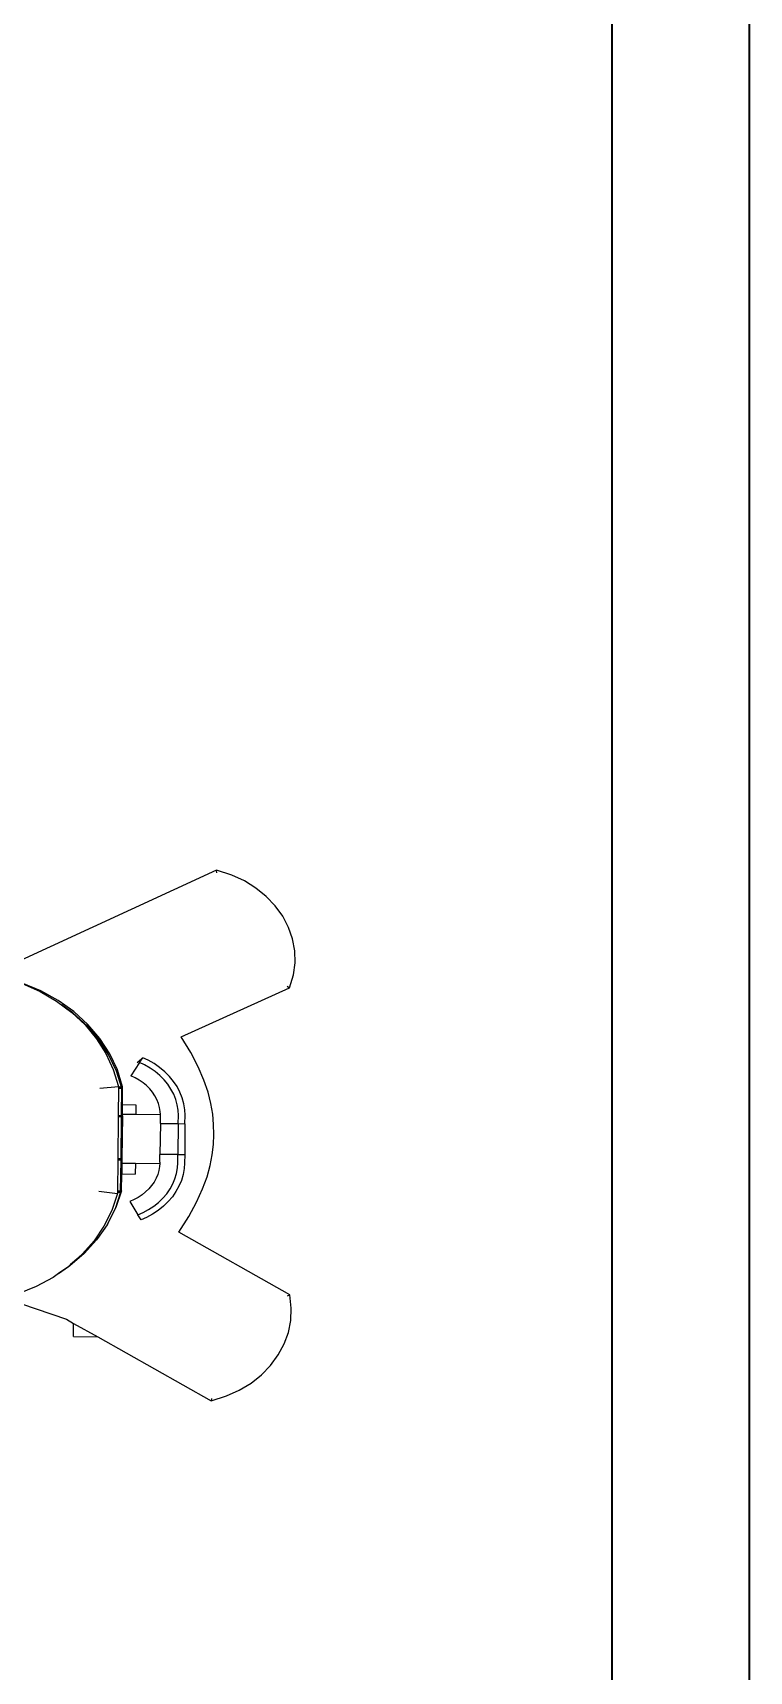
# Model space of a CAD drawing. Extents: x 3485972 to 3601240, y -673889 to -591207.
# Drawn here: x 3500626 to 3501226, y -608272 to -606902 of the extents above; entities that cross this region are included whole.
import ezdxf

# ---------------------------------------------------------------- set-up
doc = ezdxf.new("R2010")
doc.units = 0
doc.header["$LTSCALE"] = 6
doc.header["$MEASUREMENT"] = 0
doc.layers.add('medical equipment', color=4, linetype='CONTINUOUS')
doc.layers.add('WALL', color=8, linetype='CONTINUOUS', lineweight=35)

msp = doc.modelspace()

# ---------------------------------------------------------------- linework, layer by layer
at = {"layer": 'medical equipment'}
for p, q in [((3500780, -607602.2), (3500605.1, -607682.8)), ((3500792.7, -607606.3), (3500780, -607602.2)), ((3500780.2, -607604.4), (3500780, -607602.2)), ((3500803.2, -607611.2), (3500792.7, -607606.3)), ((3500812.9, -607617.2), (3500803.2, -607611.2)), ((3500821.6, -607624.2), (3500812.9, -607617.2)), ((3500829.1, -607632.1), (3500821.6, -607624.2)), ((3500835.4, -607640.7), (3500829.1, -607632.1)), ((3500840.2, -607650), (3500835.4, -607640.7)), ((3500843.6, -607659.6), (3500840.2, -607650)), ((3500845.4, -607669.6), (3500843.6, -607659.6)), ((3500845.7, -607679.7), (3500845.4, -607669.6)), ((3500844.3, -607689.7), (3500845.7, -607679.7)), ((3500632.8, -607703.1), (3500617.3, -607696.7)), ((3500617.3, -607697), (3500632.2, -607703.6)), ((3500841.1, -607700.6), (3500844.3, -607689.7)), ((3500632.2, -607703.6), (3500646.1, -607711.7)), ((3500647.3, -607711.1), (3500632.8, -607703.1)), ((3500646.1, -607711.7), (3500658.7, -607721.1)), ((3500660.5, -607720.5), (3500647.3, -607711.1)), ((3500750.4, -607741.5), (3500841.1, -607700.6)), ((3500839.1, -607699.3), (3500841.1, -607700.6)), ((3500659.8, -607721.6), (3500650.4, -607714.9)), ((3500658.7, -607721.1), (3500669.9, -607731.6)), ((3500671.6, -607732.3), (3500659.8, -607721.6)), ((3500672.3, -607731.2), (3500660.5, -607720.5)), ((3500669.9, -607731.6), (3500679.5, -607743.2)), ((3500681.6, -607744.1), (3500671.6, -607732.3)), ((3500682.4, -607743), (3500672.3, -607731.2)), ((3500679.5, -607743.2), (3500687.4, -607755.6)), ((3500689.9, -607756.9), (3500681.6, -607744.1)), ((3500690.6, -607755.8), (3500682.4, -607743)), ((3500687.4, -607755.6), (3500693.5, -607768.8)), ((3500696.3, -607770.4), (3500689.9, -607756.9)), ((3500697, -607769.3), (3500690.6, -607755.8)), ((3500715.5, -607763.1), (3500708.3, -607774.1)), ((3500717.5, -607760.1), (3500713.4, -607763.4)), ((3500715.5, -607763.1), (3500718.2, -607759)), ((3500719.7, -607765.1), (3500715.5, -607763.1)), ((3500722.6, -607761.1), (3500718.2, -607759)), ((3500724.3, -607767.7), (3500719.7, -607765.1)), ((3500727.7, -607763.9), (3500722.6, -607761.1)), ((3500732.3, -607767.1), (3500727.7, -607763.9)), ((3500693.5, -607768.8), (3500697.9, -607783.1)), ((3500700.6, -607784.4), (3500696.3, -607770.4)), ((3500701.3, -607783.3), (3500697, -607769.3)), ((3500711.9, -607775.8), (3500708.3, -607774.1)), ((3500715.3, -607777.7), (3500711.9, -607775.8)), ((3500718.5, -607779.9), (3500715.3, -607777.7)), ((3500721.4, -607782.3), (3500718.5, -607779.9)), ((3500728.6, -607770.6), (3500724.3, -607767.7)), ((3500732.5, -607773.9), (3500728.6, -607770.6)), ((3500736.6, -607770.7), (3500732.3, -607767.1)), ((3500736, -607777.4), (3500732.5, -607773.9)), ((3500739.2, -607781.2), (3500736, -607777.4)), ((3500740.5, -607774.6), (3500736.6, -607770.7)), ((3500743.9, -607778.8), (3500740.5, -607774.6)), ((3500746.9, -607783.2), (3500743.9, -607778.8)), ((3500682.3, -607784.6), (3500697.9, -607783.1)), ((3500697.9, -607784.4), (3500697.6, -607807.6)), ((3500697.7, -607783.3), (3500697.9, -607783.3)), ((3500697.7, -607784.4), (3500697.9, -607784.4)), ((3500697.9, -607783.1), (3500697.9, -607783.3)), ((3500697.9, -607783.3), (3500701.3, -607783.3)), ((3500697.9, -607783.3), (3500697.9, -607784.4)), ((3500697.9, -607784.4), (3500700.6, -607784.4)), ((3500700.4, -607807.6), (3500700.6, -607784.4)), ((3500701.2, -607798.2), (3500701.3, -607783.3)), ((3500724.1, -607785), (3500721.4, -607782.3)), ((3500726.4, -607787.8), (3500724.1, -607785)), ((3500728.4, -607790.8), (3500726.4, -607787.8)), ((3500730, -607794), (3500728.4, -607790.8)), ((3500731.3, -607797.2), (3500730, -607794)), ((3500741.8, -607785.3), (3500739.2, -607781.2)), ((3500744.1, -607789.5), (3500741.8, -607785.3)), ((3500745.8, -607793.9), (3500744.1, -607789.5)), ((3500747, -607798.4), (3500745.8, -607793.9)), ((3500749.3, -607787.8), (3500746.9, -607783.2)), ((3500751.2, -607792.6), (3500749.3, -607787.8)), ((3500752.6, -607797.6), (3500751.2, -607792.6)), ((3500697.6, -607807.6), (3500697.5, -607807.6)), ((3500700.4, -607807.6), (3500697.6, -607807.6)), ((3500697.6, -607807.6), (3500697.6, -607808.6)), ((3500700.4, -607808.7), (3500700.4, -607807.6)), ((3500701.1, -607807.6), (3500700.4, -607807.6)), ((3500701.1, -607807.6), (3500700.7, -607843.7)), ((3500701.1, -607806.1), (3500701.2, -607798.2)), ((3500701.1, -607806.1), (3500712.4, -607806.2)), ((3500701.1, -607807.6), (3500701.1, -607806.1)), ((3500701.2, -607798.2), (3500712.4, -607798.3)), ((3500712.4, -607798.3), (3500712.4, -607806.2)), ((3500712.4, -607806.2), (3500732.9, -607806.4)), ((3500732.3, -607800.6), (3500731.3, -607797.2)), ((3500732.8, -607804), (3500732.3, -607800.6)), ((3500732.9, -607806.4), (3500732.8, -607804)), ((3500733, -607807.4), (3500732.9, -607806.4)), ((3500732.9, -607814), (3500733, -607807.4)), ((3500747.8, -607803), (3500747, -607798.4)), ((3500748, -607807.3), (3500747.8, -607803)), ((3500747.9, -607814.1), (3500748, -607807.3)), ((3500753.4, -607802.6), (3500752.6, -607797.6)), ((3500753.6, -607807.2), (3500753.4, -607802.6)), ((3500753.5, -607814.2), (3500753.6, -607807.2)), ((3500697.6, -607808.6), (3500697.3, -607843.6)), ((3500697.6, -607808.6), (3500697.5, -607808.6)), ((3500700.4, -607808.7), (3500697.6, -607808.6)), ((3500700, -607843.7), (3500700.4, -607808.7)), ((3500732.9, -607814), (3500732.6, -607839.9)), ((3500732.9, -607814), (3500747.9, -607814.1)), ((3500747.9, -607814.1), (3500747.6, -607840)), ((3500747.9, -607814.1), (3500753.5, -607814.2)), ((3500753.5, -607814.2), (3500753.3, -607840.1)), ((3500697.3, -607844.7), (3500697, -607870.3)), ((3500697.3, -607843.6), (3500697.1, -607843.6)), ((3500697.3, -607844.7), (3500697.1, -607844.7)), ((3500700, -607843.7), (3500697.3, -607843.6)), ((3500697.3, -607843.6), (3500697.3, -607844.7)), ((3500700, -607844.7), (3500697.3, -607844.7)), ((3500699.7, -607870.3), (3500700, -607844.7)), ((3500700, -607844.7), (3500700, -607843.7)), ((3500700.7, -607843.7), (3500700, -607843.7)), ((3500700.7, -607847.1), (3500700.6, -607856.2)), ((3500700.7, -607843.7), (3500700.7, -607847.1)), ((3500700.7, -607847.1), (3500712, -607847.3)), ((3500712, -607847.3), (3500711.9, -607856.4)), ((3500712, -607847.3), (3500732.5, -607847.5)), ((3500732.5, -607847.5), (3500732.3, -607849.9)), ((3500732.6, -607846.4), (3500732.5, -607847.5)), ((3500732.6, -607846.4), (3500732.6, -607839.9)), ((3500747.6, -607840), (3500732.6, -607839.9)), ((3500747.3, -607851.2), (3500747.6, -607846.9)), ((3500747.6, -607846.9), (3500747.6, -607840)), ((3500747.6, -607840), (3500753.3, -607840.1)), ((3500753.2, -607847.1), (3500752.9, -607851.7)), ((3500753.3, -607840.1), (3500753.2, -607847.1)), ((3500700.4, -607870.3), (3500700.6, -607856.2)), ((3500700.6, -607856.2), (3500711.9, -607856.4)), ((3500729.4, -607859.8), (3500727.7, -607863)), ((3500730.7, -607856.6), (3500729.4, -607859.8)), ((3500731.7, -607853.3), (3500730.7, -607856.6)), ((3500732.3, -607849.9), (3500731.7, -607853.3)), ((3500743.3, -607864.6), (3500745.1, -607860.2)), ((3500745.1, -607860.2), (3500746.5, -607855.8)), ((3500746.5, -607855.8), (3500747.3, -607851.2)), ((3500750.5, -607861.6), (3500748.5, -607866.4)), ((3500752, -607856.7), (3500750.5, -607861.6)), ((3500752.9, -607851.7), (3500752, -607856.7)), ((3500681.4, -607870.7), (3500697, -607872.6)), ((3500697, -607872.6), (3500692.2, -607886.9)), ((3500699.7, -607871.4), (3500695, -607885.3)), ((3500700.4, -607870.3), (3500695.7, -607884.3)), ((3500696.8, -607870.3), (3500697, -607870.3)), ((3500696.8, -607871.4), (3500697, -607871.4)), ((3500697, -607870.3), (3500699.7, -607870.3)), ((3500697, -607870.3), (3500697, -607871.4)), ((3500697, -607871.4), (3500699.7, -607871.4)), ((3500697, -607871.4), (3500697, -607872.6)), ((3500699.7, -607870.3), (3500700.4, -607870.3)), ((3500699.7, -607871.4), (3500699.7, -607870.3)), ((3500714.3, -607875.8), (3500710.9, -607877.7)), ((3500717.6, -607873.7), (3500714.3, -607875.8)), ((3500720.5, -607871.3), (3500717.6, -607873.7)), ((3500723.2, -607868.7), (3500720.5, -607871.3)), ((3500725.6, -607865.9), (3500723.2, -607868.7)), ((3500727.7, -607863), (3500725.6, -607865.9)), ((3500735, -607876.5), (3500738.2, -607872.8)), ((3500738.2, -607872.8), (3500741, -607868.8)), ((3500743, -607875.3), (3500739.5, -607879.4)), ((3500741, -607868.8), (3500743.3, -607864.6)), ((3500746, -607871), (3500743, -607875.3)), ((3500748.5, -607866.4), (3500746, -607871)), ((3500692.2, -607886.9), (3500685.7, -607899.8)), ((3500695, -607885.3), (3500688.3, -607898.6)), ((3500695.7, -607884.3), (3500689, -607897.6)), ((3500710.9, -607877.7), (3500707.3, -607879.2)), ((3500707.3, -607879.2), (3500714.2, -607890.4)), ((3500714.2, -607890.4), (3500718.5, -607888.5)), ((3500718.5, -607888.5), (3500723.1, -607886)), ((3500726.4, -607889.9), (3500721.3, -607892.6)), ((3500723.1, -607886), (3500727.4, -607883.2)), ((3500731.1, -607886.7), (3500726.4, -607889.9)), ((3500727.4, -607883.2), (3500731.4, -607880)), ((3500735.5, -607883.2), (3500731.1, -607886.7)), ((3500731.4, -607880), (3500735, -607876.5)), ((3500739.5, -607879.4), (3500735.5, -607883.2)), ((3500685.7, -607899.8), (3500677.4, -607912.1)), ((3500688.3, -607898.7), (3500680.3, -607910.1)), ((3500689, -607897.6), (3500688.3, -607898.6)), ((3500688.3, -607898.6), (3500688.3, -607898.7)), ((3500716.8, -607894.5), (3500714.2, -607890.4)), ((3500721.3, -607892.6), (3500716.8, -607894.5)), ((3500677.4, -607912.1), (3500667.5, -607923.4)), ((3500679.6, -607911.2), (3500669.2, -607922.7)), ((3500680.3, -607910.1), (3500669.9, -607921.7)), ((3500680.3, -607910.1), (3500679.6, -607911.2)), ((3500841.2, -607957.2), (3500748.5, -607905)), ((3500669.2, -607922.7), (3500657.1, -607933.1)), ((3500667.5, -607923.4), (3500657.5, -607932.2)), ((3500669.9, -607921.7), (3500657.8, -607932)), ((3500643.1, -607942.7), (3500629, -607950.3)), ((3500647.6, -607939.5), (3500643.1, -607942.7)), ((3500657.1, -607933.1), (3500647.6, -607939.5)), ((3500647.6, -607939.5), (3500656, -607933.6)), ((3500657.5, -607932.2), (3500656, -607933.6)), ((3500657.8, -607932), (3500657.5, -607932.2)), ((3500629, -607950.3), (3500613.9, -607956.5)), ((3500839.2, -607958.2), (3500841.2, -607957.2)), ((3500842.5, -607968.5), (3500841.2, -607957.2)), ((3500603.5, -607960.3), (3500654.3, -607977.8)), ((3500842.1, -607978.7), (3500842.5, -607968.5)), ((3500654.3, -607977.8), (3500660.3, -607981.2)), ((3500660.2, -607992.3), (3500660.3, -607981.2)), ((3500660.3, -607981.2), (3500680.5, -607992.5)), ((3500840.1, -607988.7), (3500842.1, -607978.7)), ((3500660.2, -607992.3), (3500680.5, -607992.5)), ((3500680.5, -607992.5), (3500775.5, -608046)), ((3500831.6, -608007.6), (3500836.6, -607998.4)), ((3500836.6, -607998.4), (3500840.1, -607988.7)), ((3500825.2, -608016.3), (3500831.6, -608007.6)), ((3500808.8, -608031.1), (3500817.6, -608024.1)), ((3500817.6, -608024.1), (3500825.2, -608016.3)), ((3500788.3, -608041.9), (3500799, -608037)), ((3500799, -608037), (3500808.8, -608031.1)), ((3500775.5, -608046), (3500788.3, -608041.8)), ((3500775.5, -608046), (3500788.3, -608041.9)), ((3500775.5, -608046), (3500788.3, -608041.9)), ((3500775.8, -608044), (3500775.5, -608046)), ((3500775.5, -608046), (3500775.5, -608046)), ((3500775.5, -608046), (3500775.5, -608046))]:
    msp.add_line(p, q, dxfattribs=at)
msp.add_lwpolyline([(3500748.5, -607905), (3500756.7, -607891.8), (3500763.2, -607879.8), (3500768.3, -607868.8), (3500772, -607858.7), (3500774.7, -607849.2), (3500776.3, -607840.3), (3500777.3, -607831.7), (3500777.6, -607823.3), (3500777.4, -607814.9), (3500776.7, -607806.3), (3500775.2, -607797.3), (3500772.8, -607787.9), (3500769.3, -607777.7), (3500764.5, -607766.7), (3500758.3, -607754.7), (3500750.4, -607741.5)], dxfattribs=at)
at = {"layer": 'WALL', "linetype": 'ByBlock'}
for p, q in [((3501225.7, -605305), (3501225.7, -610050)), ((3501110.7, -605535), (3501110.7, -612020))]:
    msp.add_line(p, q, dxfattribs=at)

doc.saveas('drawing.dxf')
